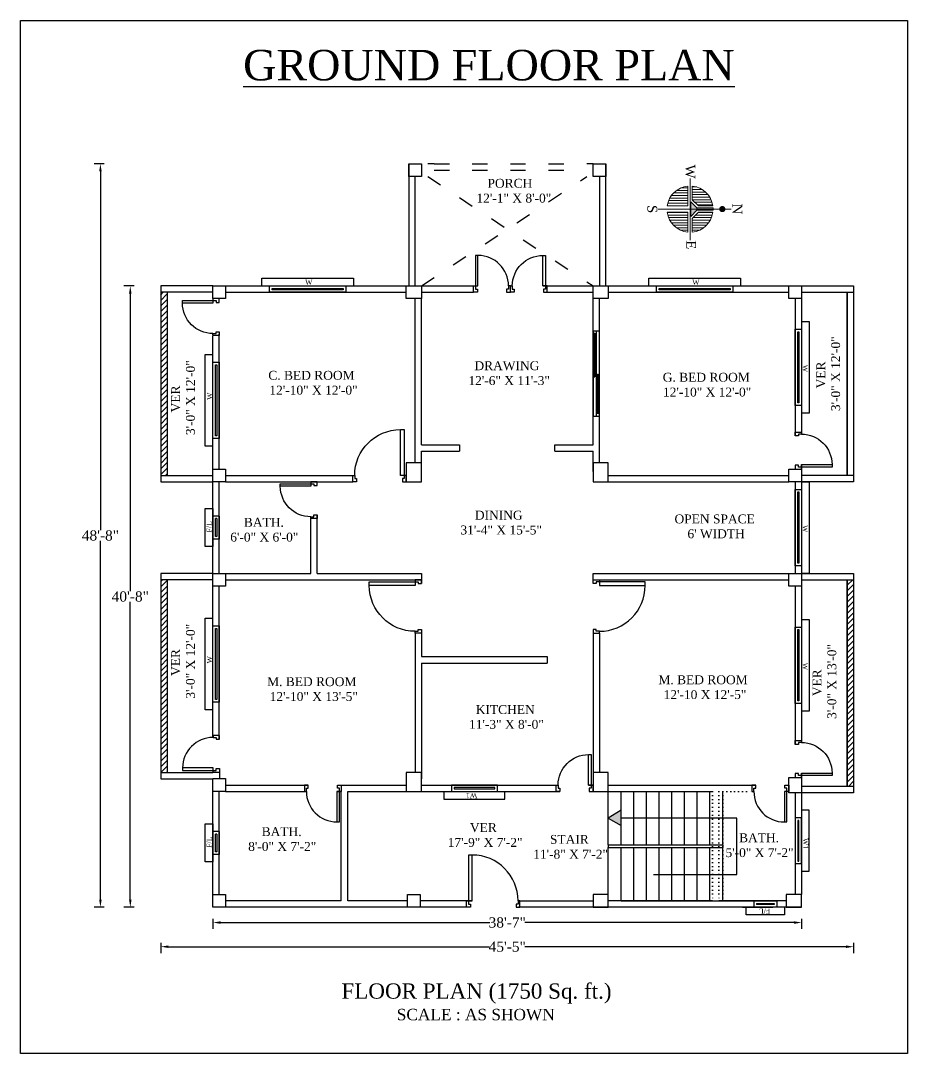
# Model space of a CAD drawing. Header units: inches. Extents: x -5597760 to 21122418, y -37133 to 23298423.
# Drawn here: x 1625 to 2322, y -22343 to -21531 of the extents above; entities that cross this region are included whole.
import ezdxf
from ezdxf.enums import TextEntityAlignment as Align

# ---------------------------------------------------------------- set-up
doc = ezdxf.new("R2010")
doc.units = ezdxf.units.IN
doc.header["$MEASUREMENT"] = 0
doc.linetypes.add('ACAD_ISO03W100', pattern=[30, 12, -18])
doc.linetypes.add('ACAD_ISO07W100', pattern=[3, 0, -3])
doc.layers.add('Dimention', color=7, linetype='Continuous')
doc.layers.add('low wall', color=30, linetype='Continuous', lineweight=9)
doc.layers.add('North Sign', color=7, linetype='Continuous', lineweight=5)
doc.styles.get("Standard").update_dxf_attribs({"font": 'times.ttf', "height": 8})
doc.styles.add('style4', font='times.ttf')
doc.dimstyles.get("Standard").update_dxf_attribs({"dimtxt": 7, "dimasz": 6, "dimexe": 5, "dimexo": 4, "dimgap": 0.09, "dimtad": 0, "dimtih": 1, "dimtoh": 1, "dimdec": 0, "dimzin": 0, "dimdsep": 46, "dimlunit": 3, "dimtxsty": 'Standard', "dimcen": 0.09, "dimadec": 0, "dimazin": 0, "dimtfac": 1, "dimtdec": 0, "dimtofl": 0, "dimtmove": 0, "dimatfit": 3, "dimfxl": 3, "dimfxlon": 1, "dimtolj": 1, "dimtzin": 0, "dimarcsym": 0})

# ---------------------------------------------------------------- blocks, each defined once
blk = doc.blocks.new('Small Door')
at = {"color": 142}
for points in [[(1.5, 24), (1.5, 0), (3.5, 0), (3.5, 24)], [(0, 0), (1.5, 0), (1.5, -2.5), (3, -2.5), (3, -5), (0, -5)], [(29, 0), (27.5, 0), (27.5, -2.5), (26, -2.5), (26, -5), (29, -5)]]:
    blk.add_lwpolyline(points, close=True, dxfattribs=at)
blk.add_arc((3.5, 0), 24, 0, 90, dxfattribs=at)
blk = doc.blocks.new('Door')
at = {"color": 142}
for points in [[(1.5, 36), (1.5, 0), (4.5, 0), (4.5, 36)], [(0, 0), (1.5, 0), (1.5, -2.5), (3, -2.5), (3, -5), (0, -5)], [(42, 0), (40.5, 0), (40.5, -2.5), (39, -2.5), (39, -5), (42, -5)]]:
    blk.add_lwpolyline(points, close=True, dxfattribs=at)
blk.add_arc((4.5, 0), 36, 0, 90, dxfattribs=at)
blk = doc.blocks.new('North')
at = {"layer": 'North Sign'}
h = blk.add_hatch(color=1, dxfattribs=at)
edge = h.paths.add_edge_path()
edge.add_line((1.4, -22.6), (1.4, -22.6))
edge.add_line((1.4, -22.6), (1.4, -42.8))
edge.add_line((1.4, -42.8), (-1.4, -42.8))
edge.add_line((-1.4, -42.8), (-1.4, -22.6))
edge.add_arc((0, -54.3), 31.7, 87.4875, 92.5125, ccw=False)
h = blk.add_hatch(color=1, dxfattribs=at)
h.paths.add_polyline_path([(0, -50.5), (-9.1, -50.5), (-1.4, -42.8), (0, -42.8)])
h.paths.add_polyline_path([(9.1, -50.5), (0, -50.5), (0, -42.8), (1.4, -42.8)])
for p, q in [((-11.7, -48.7), (-11.7, -25.1)), ((-8.5, -45.5), (-8.5, -23.9)), ((-5.3, -42.3), (-5.3, -23.1)), ((-4, -22.9), (-4.2, -22.9)), ((4.2, -22.9), (4, -22.9)), ((4.2, -41.3), (4.2, -22.9)), ((7.4, -44.4), (7.4, -23.6)), ((10.6, -47.6), (10.6, -24.6)), ((-24.4, -48.7), (-24.4, -36)), ((-21.2, -48.7), (-21.2, -31.9)), ((-18, -48.7), (-18, -28.9)), ((-14.8, -48.7), (-14.8, -26.7)), ((13.8, -48.7), (13.8, -26.1)), ((17, -48.7), (17, -28.1)), ((20.1, -48.7), (20.1, -30.8)), ((23.3, -48.7), (23.3, -34.5)), ((-27.6, -48.7), (-27.6, -43)), ((26.5, -48.7), (26.5, -40.1)), ((-4, -54.2), (-28.7, -54.2)), ((-28.7, -54.2), (-28.7, -54.2)), ((-26.5, -62.8), (-26.5, -54.2)), ((-23.3, -68.4), (-23.3, -54.2)), ((-20.1, -72.1), (-20.1, -54.2)), ((-17, -74.7), (-17, -54.2)), ((-13.8, -76.8), (-13.8, -54.2)), ((-10.6, -78.2), (-10.6, -54.2)), ((-7.4, -79.3), (-7.4, -54.2)), ((-4.2, -79.9), (-4.2, -54.2)), ((-4, -80), (-4, -54.2)), ((4, -54.2), (28.7, -54.2)), ((4, -80), (4, -54.2)), ((4.2, -79.9), (4.2, -54.2)), ((7.4, -79.3), (7.4, -54.2)), ((10.6, -78.2), (10.6, -54.2)), ((13.8, -76.8), (13.8, -54.2)), ((17, -74.7), (17, -54.2)), ((20.1, -72.1), (20.1, -54.2)), ((23.3, -68.4), (23.3, -54.2)), ((26.5, -62.8), (26.5, -54.2)), ((28.7, -54.2), (28.7, -54.2)), ((-4, -80), (-4, -80)), ((4, -80), (4, -80))]:
    blk.add_line(p, q, dxfattribs=at)
at = {"layer": 'North Sign', "color": 1}
for p, q in [((-1.4, -42.8), (-9.1, -50.5)), ((-9.1, -50.5), (9.1, -50.5)), ((1.4, -42.8), (9.1, -50.5))]:
    blk.add_line(p, q, dxfattribs=at)
at = {"layer": 'North Sign'}
for points in [[(0, 0), (0, -91.2)], [(38.8, -51.4), (-38.3, -51.4)], [(-5.9, -51.4), (-14.4, -51.4)], [(14.4, -51.4), (28.8, -51.4)]]:
    blk.add_lwpolyline(points, dxfattribs=at)
at = {"layer": 'North Sign', "color": 1, "const_width": 3.89}
blk.add_lwpolyline([(1.9, -11.1, -1), (-1.9, -11.1, -1)], format="xyb", close=True, dxfattribs=at)
at = {"layer": 'North Sign'}
for points in [[(-4, -22.9), (-4, -22.9), (-4, -41), (-11.7, -48.7), (-28.7, -48.7), (-28.7, -48.7, -0.347379)], [(4, -41), (11.7, -48.7), (28.7, -48.7), (28.7, -48.7, 0.347379), (4, -22.9), (4, -22.9)]]:
    blk.add_lwpolyline(points, format="xyb", close=True, dxfattribs=at)
at = {"layer": 'North Sign', "color": 1}
blk.add_lwpolyline([(1.4, -22.6), (1.4, -22.6), (1.4, -42.8), (-1.4, -42.8), (-1.4, -22.6, -0.021929)], format="xyb", close=True, dxfattribs=at)
at = {"layer": 'North Sign'}
for start, end in [(185.4231, 262.0478), (277.9522, 354.5769)]:
    blk.add_arc((0, -51.4), 28.8, start, end, dxfattribs=at)
at = {"layer": 'North Sign', "style": 'style4'}
for s, p in [('N', (-0.1, 7.6)), ('W', (-46.8, -51)), ('E', (44.5, -49.9)), ('S', (0, -98.4))]:
    blk.add_text(s, height=12.3, dxfattribs=at).set_placement(p, align=Align.MIDDLE_CENTER)
blk = doc.blocks.new('*D998')
at = {"color": 0, "lineweight": -2, "transparency": 16777216}
for p, q in [((1776.25, -22237.51), (1776.25, -22245.51)), ((1782.25, -22240.51), (1993.99, -22240.51)), ((2233.25, -22240.51), (2021.51, -22240.51)), ((2239.25, -22237.51), (2239.25, -22245.51))]:
    blk.add_line(p, q, dxfattribs=at)
at = {"color": 0, "transparency": 16777216}
for points in [[(1782.25, -22239.51), (1782.25, -22241.51), (1776.25, -22240.51)], [(2233.25, -22239.51), (2233.25, -22241.51), (2239.25, -22240.51)]]:
    blk.add_solid(points, dxfattribs=at)
at = {"layer": 'Defpoints', "color": 0, "transparency": 16777216}
for p in [(1776.25, -22228.43), (2239.25, -22228.43), (2239.25, -22240.51)]:
    blk.add_point(p, dxfattribs=at)
at = {"color": 0, "lineweight": -3, "transparency": 16777216, "insert": (2007.75, -22240.51), "char_height": 8, "attachment_point": 5}
blk.add_mtext('\\A1;38\'-7"', dxfattribs=at)
blk = doc.blocks.new('*D999')
at = {"color": 0, "lineweight": -2, "transparency": 16777216}
for p, q in [((1714.25, -21739.93), (1706.25, -21739.93)), ((1711.25, -21745.93), (1711.25, -21980.02)), ((1711.25, -22222.43), (1711.25, -21988.34)), ((1714.25, -22228.43), (1706.25, -22228.43))]:
    blk.add_line(p, q, dxfattribs=at)
at = {"color": 0, "transparency": 16777216}
for points in [[(1710.25, -21745.93), (1712.25, -21745.93), (1711.25, -21739.93)], [(1710.25, -22222.43), (1712.25, -22222.43), (1711.25, -22228.43)]]:
    blk.add_solid(points, dxfattribs=at)
at = {"layer": 'Defpoints', "color": 0, "transparency": 16777216}
for p in [(1776.25, -21739.93), (1711.25, -22228.43), (1776.25, -22228.43)]:
    blk.add_point(p, dxfattribs=at)
at = {"color": 0, "transparency": 16777216, "insert": (1711.25, -21984.18), "char_height": 8, "attachment_point": 5}
blk.add_mtext('\\A1;40\'-8"', dxfattribs=at)
blk = doc.blocks.new('*D1000')
at = {"color": 0, "lineweight": -2, "transparency": 16777216}
for p, q in [((1690.75, -21643.93), (1682.75, -21643.93)), ((1687.75, -21649.93), (1687.75, -21932.02)), ((1687.75, -22222.43), (1687.75, -21940.34)), ((1690.75, -22228.43), (1682.75, -22228.43))]:
    blk.add_line(p, q, dxfattribs=at)
at = {"color": 0, "transparency": 16777216}
for points in [[(1686.75, -21649.93), (1688.75, -21649.93), (1687.75, -21643.93)], [(1686.75, -22222.43), (1688.75, -22222.43), (1687.75, -22228.43)]]:
    blk.add_solid(points, dxfattribs=at)
at = {"layer": 'Defpoints', "color": 0, "transparency": 16777216}
for p in [(1687.75, -21643.93), (1776.25, -21643.93), (1776.25, -22228.43)]:
    blk.add_point(p, dxfattribs=at)
at = {"color": 0, "transparency": 16777216, "insert": (1687.75, -21936.18), "char_height": 8, "attachment_point": 5}
blk.add_mtext('\\A1;48\'-8"', dxfattribs=at)
blk = doc.blocks.new('*D1004')
at = {"color": 0, "lineweight": -2, "transparency": 16777216}
for p, q in [((1735.25, -22256.5), (1735.25, -22264.5)), ((2280.25, -22256.5), (2280.25, -22264.5)), ((1741.25, -22259.5), (1993.84, -22259.5)), ((2274.25, -22259.5), (2021.66, -22259.5))]:
    blk.add_line(p, q, dxfattribs=at)
at = {"color": 0, "transparency": 16777216}
for points in [[(1741.25, -22258.5), (1741.25, -22260.5), (1735.25, -22259.5)], [(2274.25, -22258.5), (2274.25, -22260.5), (2280.25, -22259.5)]]:
    blk.add_solid(points, dxfattribs=at)
at = {"layer": 'Defpoints', "color": 0, "transparency": 16777216}
for p in [(1735.25, -22138.43), (2280.25, -22138.43), (1735.25, -22259.5)]:
    blk.add_point(p, dxfattribs=at)
at = {"color": 0, "transparency": 16777216, "insert": (2007.75, -22259.5), "char_height": 8, "attachment_point": 5}
blk.add_mtext('\\A1;45\'-5"', dxfattribs=at)

msp = doc.modelspace()

# ---------------------------------------------------------------- hatches: boundary and pattern name
h = msp.add_hatch()
h.set_pattern_fill('ANSI31', color=9, scale=25)
h.set_pattern_definition([(45, (1524.5285, -18780.0114), (-2.2097087, 2.2097087), [])])
h.paths.add_polyline_path([(1740.25, -21744.93), (1735.25, -21744.93), (1735.25, -21888.93), (1740.25, -21888.93)])
h.paths.add_polyline_path([(1740.25, -21970.93), (1735.25, -21970.93), (1735.25, -22122.43), (1740.25, -22122.43)])
h = msp.add_hatch()
h.set_pattern_fill('ANSI31', color=256, scale=25)
h.set_pattern_definition([(45, (-9e-13, -4460.4308), (-2.2097087, 2.2097087), [])])
h.paths.add_polyline_path([(2280.25, -21970.93), (2275.25, -21970.93), (2275.25, -22133.43), (2280.25, -22133.43)])
at = {"lineweight": -3}
h = msp.add_hatch(color=256, dxfattribs=at)
h.set_gradient(color1=(214, 214, 214), color2=(71, 71, 71), one_color=1, tint=0.288793, name='INVCURVED')
h.paths.add_polyline_path([(2090.12, -22158.43), (2087.25, -22158.43), (2097.25, -22164.13), (2097.25, -22158.43)])
h.paths.add_polyline_path([(2097.25, -22158.43), (2097.25, -22152.14), (2087.25, -22158.43), (2090.12, -22158.43)])

# ---------------------------------------------------------------- linework, layer by layer
for p, q in [((1930.25, -21643.93), (1930.25, -21739.93)), ((1950.25, -21643.93), (1945.25, -21643.93)), ((2075.25, -21643.93), (2070.25, -21643.93)), ((2085.25, -21739.93), (2085.25, -21643.93)), ((1935.25, -21739.93), (1935.25, -21653.93)), ((2080.25, -21653.93), (2080.25, -21739.93)), ((1776.25, -21739.93), (1735.25, -21739.93)), ((1735.25, -21739.93), (1735.25, -21893.93)), ((1776.25, -21744.93), (1735.25, -21744.93)), ((1740.25, -21744.93), (1740.25, -21888.93)), ((1776.25, -21739.93), (1981.25, -21739.93)), ((1786.25, -21744.93), (1915.25, -21744.93)), ((1915.25, -21744.93), (1928.25, -21744.93)), ((1940.25, -21744.93), (1981.25, -21744.93)), ((2035.75, -21739.93), (2075.25, -21739.93)), ((2036.25, -21744.93), (2075.25, -21744.93)), ((2036.25, -21744.93), (2075.25, -21744.93)), ((2060.25, -21744.93), (2075.25, -21744.93)), ((2060.25, -21744.93), (2075.25, -21744.93)), ((2075.25, -21739.93), (2229.25, -21739.93)), ((2075.25, -21864.93), (2075.25, -21744.93)), ((2087.25, -21744.93), (2229.25, -21744.93)), ((2239.25, -21739.93), (2239.25, -21856.43)), ((2239.25, -21739.93), (2280.25, -21739.93)), ((2239.25, -21744.93), (2280.25, -21744.93)), ((2275.25, -21744.93), (2275.25, -21888.93)), ((2275.25, -21744.93), (2280.25, -21744.93)), ((2275.25, -21888.93), (2275.25, -21744.93)), ((2280.25, -21739.93), (2280.25, -21893.93)), ((2280.25, -21744.93), (2280.25, -21888.93)), ((1935.25, -21878.93), (1935.25, -21749.93)), ((1940.25, -21864.93), (1940.25, -21749.93)), ((2080.25, -21878.93), (2080.25, -21749.93)), ((2234.25, -21749.93), (2234.25, -21857.93)), ((2076.75, -21777.32), (2075.25, -21777.32)), ((2076.75, -21777.32), (2077.75, -21777.32)), ((1776.25, -21977.93), (1776.25, -21779.43)), ((1781.25, -21883.93), (1781.25, -21777.93)), ((1940.25, -21864.93), (1970.25, -21864.93)), ((1970.25, -21864.93), (1970.25, -21869.93)), ((2045.25, -21864.93), (2075.25, -21864.93)), ((2045.25, -21869.93), (2045.25, -21864.93)), ((1940.25, -21869.93), (1970.25, -21869.93)), ((1940.25, -21883.93), (1940.25, -21869.93)), ((2045.25, -21869.93), (2075.25, -21869.93)), ((2075.25, -21885.93), (2075.25, -21869.93)), ((2234.25, -21880.93), (2234.25, -21883.93)), ((2239.25, -21880.43), (2239.25, -22098.93)), ((1735.25, -21888.93), (1776.25, -21888.93)), ((1786.25, -21888.93), (1789.25, -21888.93)), ((1786.25, -21888.93), (1886.25, -21888.93)), ((2087.75, -21888.93), (2229.25, -21888.93)), ((2280.25, -21888.93), (2239.25, -21888.93)), ((2280.25, -21888.93), (2275.25, -21888.93)), ((1735.25, -21893.93), (1776.25, -21893.93)), ((1781.25, -21965.93), (1781.25, -21893.93)), ((1786.25, -21893.93), (1789.75, -21893.93)), ((1786.25, -21893.93), (1853.25, -21893.93)), ((1846.25, -21893.93), (1886.25, -21893.93)), ((1870.25, -21893.93), (1874.25, -21893.93)), ((2076.25, -21893.93), (2229.25, -21893.93)), ((2234.25, -21893.93), (2234.25, -21965.93)), ((2280.25, -21893.93), (2239.25, -21893.93)), ((1779.25, -21922.93), (1778.25, -21922.93)), ((1853.25, -21965.93), (1853.25, -21921.43)), ((1858.25, -21965.93), (1858.25, -21919.93)), ((1776.25, -21965.93), (1735.25, -21965.93)), ((1735.25, -21965.93), (1735.25, -22127.43)), ((1776.25, -21970.93), (1735.25, -21970.93)), ((1740.25, -21970.93), (1740.25, -22122.43)), ((1786.25, -21965.93), (1853.25, -21965.93)), ((1786.25, -21970.93), (1928.25, -21970.93)), ((1786.25, -21970.93), (1940.25, -21970.93)), ((1846.25, -21965.93), (1853.25, -21965.93)), ((1858.25, -21965.93), (1928.25, -21965.93)), ((1870.25, -21965.93), (1871.25, -21965.93)), ((1928.25, -21965.93), (1940.25, -21965.93)), ((1940.25, -21965.93), (1940.25, -21970.93)), ((1940.25, -21970.93), (1940.25, -21973.93)), ((2075.25, -21965.93), (2234.25, -21965.93)), ((2075.25, -21970.93), (2075.25, -21965.93)), ((2075.25, -21970.93), (2229.25, -21970.93)), ((2239.25, -21965.93), (2280.25, -21965.93)), ((2239.25, -21970.93), (2280.25, -21970.93)), ((2275.25, -21970.93), (2275.25, -22133.43)), ((2280.25, -21965.93), (2280.25, -22138.43)), ((1776.25, -22094.93), (1776.25, -21977.93)), ((1781.25, -22096.43), (1781.25, -21975.93)), ((2234.25, -21975.93), (2234.25, -22100.43)), ((1935.25, -22013), (1935.25, -22122.43)), ((1940.25, -22013), (1940.25, -22031.43)), ((2075.25, -22013), (2075.25, -22031.43)), ((2075.25, -22013), (2075.25, -22127.43)), ((2080.25, -22013), (2080.25, -22122.43)), ((1940.25, -22031.43), (2039.25, -22031.43)), ((1940.25, -22036.43), (1940.25, -22123.93)), ((1940.25, -22036.43), (2039.25, -22036.43)), ((2039.25, -22031.43), (2039.25, -22036.43)), ((1735.32, -22122.43), (1776.25, -22122.43)), ((1776.37, -22122.43), (1776.25, -22122.43)), ((1781.25, -22119.93), (1781.25, -22119.43)), ((1781.37, -22122.43), (1781.37, -22127.35)), ((1940.25, -22123.93), (1940.25, -22127.43)), ((2234.25, -22123.43), (2234.25, -22126.43)), ((2239.25, -22122.93), (2239.25, -22218.43)), ((1735.25, -22127.43), (1776.25, -22127.43)), ((1776.25, -22218.43), (1776.25, -22127.35)), ((1786.25, -22132.35), (1851.25, -22132.39)), ((1874.25, -22132.4), (1928.25, -22132.43)), ((1877.25, -22132.4), (1877.25, -22132.35)), ((1882.25, -22132.4), (1882.25, -22132.35)), ((1940.25, -22132.43), (2047.75, -22132.43)), ((2071.75, -22132.43), (2075.25, -22132.43)), ((2090.25, -22132.43), (2203.25, -22132.43)), ((2280.25, -22133.43), (2239.25, -22133.43)), ((1781.25, -22218.43), (1781.25, -22137.35)), ((1786.25, -22137.35), (1849.75, -22137.35)), ((1873.75, -22137.35), (1877.25, -22137.35)), ((1877.25, -22223.43), (1877.25, -22137.35)), ((1882.25, -22137.35), (1928.25, -22137.35)), ((1882.25, -22223.43), (1882.25, -22137.35)), ((1940.25, -22137.43), (2049.25, -22137.43)), ((2072.25, -22137.43), (2075.25, -22137.43)), ((2087.25, -22137.43), (2169.25, -22137.43)), ((2234.25, -22138.43), (2234.25, -22218.43)), ((2280.25, -22138.43), (2239.25, -22138.43)), ((1779.25, -22170.89), (1778.25, -22170.89)), ((2087.25, -22179.43), (2087.25, -22181.43)), ((2177.25, -22179.43), (2177.25, -22181.43)), ((1877.25, -22223.43), (1786.25, -22223.43)), ((1877.25, -22223.43), (1877.25, -22219.93)), ((1882.25, -22223.43), (1882.25, -22220.43)), ((1929.25, -22223.43), (1882.25, -22223.43)), ((1929.25, -22223.43), (1924.25, -22223.43)), ((1980.25, -22223.43), (1939.25, -22223.43)), ((2017.75, -22223.43), (2075.25, -22223.43)), ((2169.25, -22223.43), (2087.25, -22223.43)), ((2227.25, -22223.43), (2174.25, -22223.43)), ((1978.75, -22228.43), (1776.25, -22228.43)), ((2239.25, -22228.43), (2016.75, -22228.43)), ((2203.75, -22225.43), (2203.75, -22226.43))]:
    msp.add_line(p, q)
at = {"linetype": 'ACAD_ISO03W100'}
for p, q in [((1950.25, -21643.93), (2070.25, -21643.93)), ((1940.25, -21739.93), (2070.25, -21653.93)), ((1945.25, -21653.93), (2075.25, -21739.93)), ((1950.25, -21648.93), (2070.25, -21648.93))]:
    msp.add_line(p, q, dxfattribs=at)
at = {"lineweight": -3}
for p, q in [((2075.25, -21775.32), (2080.25, -21775.32)), ((2075.25, -21842.33), (2080.25, -21842.33)), ((2087.25, -22132.43), (2203.25, -22132.43)), ((2087.25, -22179.43), (2087.25, -22137.43)), ((2097.25, -22179.43), (2097.25, -22137.43)), ((2107.25, -22179.43), (2107.25, -22137.43)), ((2117.25, -22179.43), (2117.25, -22137.43)), ((2127.25, -22179.43), (2127.25, -22137.43)), ((2137.25, -22179.43), (2137.25, -22137.43)), ((2147.25, -22179.43), (2147.25, -22137.43)), ((2157.25, -22179.43), (2157.25, -22137.43)), ((2167.25, -22179.43), (2167.25, -22137.43)), ((2177.25, -22179.43), (2177.25, -22137.43)), ((2097.25, -22152.14), (2087.25, -22158.43)), ((2087.25, -22158.43), (2097.25, -22164.13)), ((2097.25, -22164.13), (2097.25, -22152.14)), ((2188.43, -22158.43), (2097.25, -22158.43)), ((2188.43, -22202.65), (2188.43, -22158.43)), ((2087.25, -22179.43), (2177.25, -22179.43)), ((2087.25, -22181.43), (2177.25, -22181.43)), ((2087.25, -22223.43), (2087.25, -22181.43)), ((2097.25, -22223.43), (2097.25, -22181.43)), ((2107.25, -22223.43), (2107.25, -22181.43)), ((2117.25, -22223.43), (2117.25, -22181.43)), ((2127.25, -22223.43), (2127.25, -22181.43)), ((2137.25, -22223.43), (2137.25, -22181.43)), ((2147.25, -22223.43), (2147.25, -22181.43)), ((2157.25, -22223.43), (2157.25, -22181.43)), ((2167.25, -22223.43), (2167.25, -22181.43)), ((2177.25, -22223.43), (2177.25, -22181.43)), ((2122.73, -22202.65), (2188.43, -22202.65)), ((2239.25, -22200.18), (2239.25, -22218.43)), ((2097.25, -22223.43), (2174.25, -22223.43)), ((2169.25, -22223.43), (2217.25, -22223.43))]:
    msp.add_line(p, q, dxfattribs=at)
at = {"linetype": 'ACAD_ISO07W100'}
for p, q in [((2169.25, -22137.43), (2169.25, -22223.43)), ((2174.25, -22137.43), (2200.25, -22137.43)), ((2174.25, -22137.43), (2174.25, -22223.43)), ((2177.25, -22137.43), (2177.25, -22223.43))]:
    msp.add_line(p, q, dxfattribs=at)
for points in [[(1625, -21531.35), (2322.5, -21531.35), (2322.5, -22343.35), (1625, -22343.35)], [(1940.25, -21643.93), (1940.25, -21653.93), (1930.25, -21653.93), (1930.25, -21643.93)], [(2085.25, -21643.93), (2085.25, -21653.93), (2075.25, -21653.93), (2075.25, -21643.93)], [(1786.25, -21739.93), (1786.25, -21749.93), (1776.25, -21749.93), (1776.25, -21739.93)], [(1928.25, -21739.93), (1940.25, -21739.93), (1940.25, -21749.93), (1928.25, -21749.93)], [(2075.25, -21739.93), (2087.25, -21739.93), (2087.25, -21749.93), (2075.25, -21749.93)], [(2239.25, -21739.93), (2239.25, -21749.93), (2229.25, -21749.93), (2229.25, -21739.93)], [(1940.25, -21893.93), (1940.25, -21878.93), (1928.25, -21878.93), (1928.25, -21893.93)], [(2087.25, -21893.93), (2087.25, -21878.93), (2075.25, -21878.93), (2075.25, -21893.93)], [(1786.25, -21883.93), (1786.25, -21893.93), (1776.25, -21893.93), (1776.25, -21883.93)], [(2239.25, -21883.93), (2239.25, -21893.93), (2229.25, -21893.93), (2229.25, -21883.93)], [(1786.25, -21965.93), (1786.25, -21975.93), (1776.25, -21975.93), (1776.25, -21965.93)], [(2239.25, -21965.93), (2239.25, -21975.93), (2229.25, -21975.93), (2229.25, -21965.93)], [(2275.25, -22133.43), (2275.25, -21970.93), (2280.25, -21970.93), (2280.25, -22133.43)], [(1940.25, -22137.43), (1940.25, -22122.43), (1928.25, -22122.43), (1928.25, -22137.43)], [(2087.25, -22137.43), (2087.25, -22122.43), (2075.25, -22122.43), (2075.25, -22137.43)], [(1786.25, -22127.35), (1786.25, -22137.35), (1776.25, -22137.35), (1776.25, -22127.35)], [(1786.25, -22218.43), (1786.25, -22228.43), (1776.25, -22228.43), (1776.25, -22218.43)], [(1786.25, -22218.43), (1786.25, -22228.43), (1776.25, -22228.43), (1776.25, -22218.43)], [(1939.25, -22218.43), (1939.25, -22228.43), (1929.25, -22228.43), (1929.25, -22218.43)], [(2075.25, -22228.43), (2087.25, -22228.43), (2087.25, -22218.43), (2075.25, -22218.43)], [(2227.25, -22228.43), (2239.25, -22228.43), (2239.25, -22218.43), (2227.25, -22218.43)]]:
    msp.add_lwpolyline(points, close=True)
at = {"lineweight": -3}
msp.add_lwpolyline([(2229.25, -22126.43), (2239.25, -22126.43), (2239.25, -22138.43), (2229.25, -22138.43)], close=True, dxfattribs=at)
at = {"layer": 'Dimention', "lineweight": -3, "ltscale": 2}
for p, q in [((2075.25, -21775.93), (2075.25, -21842.93)), ((2076.25, -21811.43), (2076.25, -21777.32)), ((2076.75, -21777.32), (2076.75, -21811.43)), ((2077.75, -21775.32), (2077.75, -21842.33)), ((2080.25, -21842.93), (2080.25, -21775.93)), ((2075.25, -21809.43), (2076.25, -21809.43)), ((2076.75, -21809.43), (2077.75, -21809.43)), ((2078.75, -21809.43), (2078.75, -21840.33)), ((2078.75, -21809.43), (2079.25, -21809.43)), ((2079.25, -21840.33), (2079.25, -21809.43)), ((2079.25, -21840.33), (2079.25, -21809.43)), ((2076.25, -21811.43), (2076.75, -21811.43)), ((2077.75, -21811.43), (2078.75, -21811.43)), ((2079.25, -21811.43), (2080.25, -21811.43)), ((2080.25, -21840.33), (2077.75, -21840.33))]:
    msp.add_line(p, q, dxfattribs=at)
at = {"layer": 'Dimention', "lineweight": -3, "ltscale": 2, "flags": 128}
for points in [[(1878.75, -21742.93), (1822.75, -21742.93), (1822.75, -21741.93), (1878.75, -21741.93)], [(2183.25, -21742.93), (2127.25, -21742.93), (2127.25, -21741.93), (2183.25, -21741.93)], [(2236.25, -21831.93), (2236.25, -21775.93), (2237.25, -21775.93), (2237.25, -21831.93)], [(1779.25, -21801.93), (1779.25, -21857.93), (1778.25, -21857.93), (1778.25, -21801.93)], [(2236.25, -21957.93), (2236.25, -21901.93), (2237.25, -21901.93), (2237.25, -21957.93)], [(1779.25, -22009.18), (1779.25, -22065.18), (1778.25, -22065.18), (1778.25, -22009.18)], [(2236.25, -22066.18), (2236.25, -22010.18), (2237.25, -22010.18), (2237.25, -22066.18)], [(1966, -22135.43), (1998, -22135.43), (1998, -22134.43), (1966, -22134.43)], [(2237.25, -22192.18), (2237.25, -22160.18), (2236.25, -22160.18), (2236.25, -22192.18)]]:
    msp.add_lwpolyline(points, close=True, dxfattribs=at)
for points in [[(1779.25, -21922.93), (1779.25, -21936.93), (1778.25, -21936.93), (1778.25, -21922.93)], [(1779.25, -22170.89), (1779.25, -22184.89), (1778.25, -22184.89), (1778.25, -22170.89)], [(2203.75, -22225.43), (2217.75, -22225.43), (2217.75, -22226.43), (2203.75, -22226.43)]]:
    msp.add_lwpolyline(points, dxfattribs=at)
at = {"layer": 'low wall', "lineweight": -3, "ltscale": 5}
for p, q in [((1770.25, -21914.93), (1776.25, -21914.93)), ((1776.25, -21914.93), (1776.25, -21920.93)), ((1781.25, -21920.93), (1776.25, -21920.93)), ((1776.25, -21920.93), (1776.25, -21944.93)), ((1770.25, -22162.89), (1776.25, -22162.89)), ((1776.25, -22162.89), (1776.25, -22168.89)), ((1781.25, -22168.89), (1776.25, -22168.89)), ((1776.25, -22168.89), (1776.25, -22192.89)), ((2201.75, -22223.43), (2201.75, -22228.43)), ((2192.75, -22228.43), (2216.75, -22228.43)), ((2195.75, -22234.43), (2195.75, -22228.43)), ((2195.75, -22228.43), (2201.75, -22228.43))]:
    msp.add_line(p, q, dxfattribs=at)
for points in [[(1814.75, -21739.93), (1814.75, -21733.93), (1886.75, -21733.93), (1886.75, -21739.93)], [(2119.25, -21739.93), (2119.25, -21733.93), (2191.25, -21733.93), (2191.25, -21739.93)], [(2239.25, -21767.93), (2245.25, -21767.93), (2245.25, -21839.93), (2239.25, -21839.93)], [(1776.25, -21865.93), (1770.25, -21865.93), (1770.25, -21793.93), (1776.25, -21793.93)], [(2239.25, -21893.93), (2245.25, -21893.93), (2245.25, -21965.93), (2239.25, -21965.93)], [(1776.25, -21944.93), (1770.25, -21944.93), (1770.25, -21914.93)], [(1781.25, -21920.93), (1781.25, -21938.93), (1776.25, -21938.93), (1776.25, -21920.93)], [(1776.25, -22073.18), (1770.25, -22073.18), (1770.25, -22001.18), (1776.25, -22001.18)], [(2239.25, -22002.18), (2245.25, -22002.18), (2245.25, -22074.18), (2239.25, -22074.18)], [(1958, -22137.43), (1958, -22143.43), (2006, -22143.43), (2006, -22137.43)], [(2239.25, -22200.18), (2245.25, -22200.18), (2245.25, -22152.18), (2239.25, -22152.18)], [(1776.25, -22192.89), (1770.25, -22192.89), (1770.25, -22162.89)], [(1781.25, -22168.89), (1781.25, -22186.89), (1776.25, -22186.89), (1776.25, -22168.89)], [(2201.75, -22223.43), (2219.75, -22223.43), (2219.75, -22228.43), (2201.75, -22228.43)], [(2225.75, -22228.43), (2225.75, -22234.43), (2195.75, -22234.43)]]:
    msp.add_lwpolyline(points, dxfattribs=at)
for points in [[(1880.75, -21744.93), (1820.75, -21744.93), (1820.75, -21739.93), (1880.75, -21739.93)], [(2185.25, -21744.93), (2125.25, -21744.93), (2125.25, -21739.93), (2185.25, -21739.93)], [(2234.25, -21833.93), (2234.25, -21773.93), (2239.25, -21773.93), (2239.25, -21833.93)], [(1781.25, -21799.93), (1781.25, -21859.93), (1776.25, -21859.93), (1776.25, -21799.93)], [(2234.25, -21959.93), (2234.25, -21899.93), (2239.25, -21899.93), (2239.25, -21959.93)], [(1781.25, -22007.18), (1781.25, -22067.18), (1776.25, -22067.18), (1776.25, -22007.18)], [(2234.25, -22068.18), (2234.25, -22008.18), (2239.25, -22008.18), (2239.25, -22068.18)], [(1964, -22137.43), (2000, -22137.43), (2000, -22132.43), (1964, -22132.43)], [(2239.25, -22194.18), (2239.25, -22158.18), (2234.25, -22158.18), (2234.25, -22194.18)]]:
    msp.add_lwpolyline(points, close=True, dxfattribs=at)

# ---------------------------------------------------------------- block references
for name, p in [('Small Door', (1981.25, -21739.93)), ('Door', (1975.75, -22223.43))]:
    msp.add_blockref(name, p)
at = {"xscale": -1}
for name, p in [('Small Door', (2039.25, -21739.93)), ('Door', (1928.25, -21888.93)), ('Small Door', (2075.25, -22132.43))]:
    msp.add_blockref(name, p, dxfattribs=at)
for name, p, rotation in [('Small Door', (1776.25, -21749.93), 90), ('Small Door', (2239.25, -21883.93), 270), ('Small Door', (1853.25, -21893.93), 90), ('Door', (1935.25, -21971), 90), ('Small Door', (2239.25, -22126.43), 270)]:
    msp.add_blockref(name, p, dxfattribs=dict(at, rotation=rotation))
for name, p, rotation in [('Door', (2080.25, -21971), 270), ('Small Door', (1776.37, -22122.43), 90), ('Small Door', (1877.25, -22137.35), 180), ('Small Door', (2229.25, -22137.43), 180)]:
    msp.add_blockref(name, p, dxfattribs=dict(rotation=rotation))
at = {"layer": 'North Sign', "xscale": 0.6300000000010187, "yscale": 0.6300000000010187, "zscale": 0.6300000000010187, "rotation": 269.9999999999997}
msp.add_blockref('North', (2183.93, -21679.51), dxfattribs=at)

# ---------------------------------------------------------------- texts
at = {"insert": (1800, -21554.31), "char_height": 24, "attachment_point": 1}
msp.add_mtext_dynamic_manual_height_columns('{\\L\\C1;GROUND FLOOR PLAN}', width=394.0667, gutter_width=120, heights=[0], dxfattribs=at)
at = {"lineweight": 30, "attachment_point": 1}
for s, insert, char_height in [('\\P\\pi-17.04074;PORCH\\P\\pi-31.00036;  12\'-1" X 8\'-0"', (2009.25, -21644.06), 7), ('\\P\\pi-26.19322; DRAWING\\P\\pi-33.58435;  12\'-6" X 11\'-3"', (2005.5, -21787.51), 7), ('\\P\\pi-34.34895; C. BED ROOM\\P\\pi-36.16835;  12\'-10" X 12\'-0"', (1851.53, -21795.04), 7), ('\\P\\pi-33.16042;G. BED ROOM\\P\\pi-32.97873;12\'-10" X 12\'-0" ', (2163.25, -21796.56), 7), ('{\\H0.77778x;\\P\\pi-14.90848;BATH.\\P\\pi-25.61038;6\'-0" X 6\'-0"}', (1815.5, -21910.62), 9), ('\\P\\pi-19.5894; DINING\\P\\pi-33.58435;  31\'-4" X 15\'-5"', (1999.25, -21905), 7), ("\\P\\pi-32.04506; OPEN SPACE\\P\\pi-24.50505;  6' WIDTH", (2168.75, -21907.98), 7), ('\\P\\pi-35.49712; M. BED ROOM\\P\\pi-36.16835;  12\'-10" X 13\'-5"', (1851.75, -22035.93), 7), ('\\P\\pi-35.49712; M. BED ROOM\\P\\pi-34.05876;  12\'-10 X 12\'-5"', (2159.53, -22034.43), 7), ('\\pi-22.51911;KITCHEN\\P\\pi-27.81074;11\'-3" X 8\'-0"', (2005.5, -22069.51), 7), ('\\pi-14.90844;BATH.\\P\\pi-25.51947;8\'-0" X 7\'-2"', (1829.5, -22165.51), 7), ('{\\H0.77778x;\\P\\pi-10.33601;VER\\P\\pi-27.81082;17\'-9" X 7\'-2"}', (1988.75, -22150.64), 9), ('{\\H0.77778x;\\P\\pi-14.65361;STAIR\\P\\pi-27.81082;11\'-8" X 7\'-2"}', (2056, -22159.93), 9), ('{\\H0.77778x;\\P\\pi-14.90848;BATH.\\P\\pi-25.58515;5\'-0" X 7\'-2"}', (2205.03, -22158.7), 9)]:
    msp.add_mtext(s, dxfattribs=dict(at, insert=insert, char_height=char_height))
at = {"lineweight": -3, "char_height": 4, "width": 612.207, "attachment_point": 1}
for insert in [(1848.76, -21734.97), (2153.26, -21734.97)]:
    msp.add_mtext('W', dxfattribs=dict(at, insert=insert))
at = {"lineweight": 30, "char_height": 9, "attachment_point": 1, "rotation": 90}
for s, insert in [('{\\H0.77778x;\\P\\pi-10.33601;VER\\P\\pi-28.207;3\'-0" X 12\'-0"}', (2239.25, -21810.18)), ('{\\H0.77778x;\\P\\pi-10.33601;VER\\P\\pi-28.207;3\'-0" X 12\'-0"}', (1731.72, -21829.01)), ('{\\H0.77778x;\\P\\pi-10.33601;VER\\P\\pi-28.207;3\'-0" X 12\'-0"}', (1731.72, -22036.26)), ('{\\H0.77778x;\\P\\pi-10.33601;VER\\P\\pi-28.207;3\'-0" X 13\'-0"}', (2236.25, -22052.18))]:
    msp.add_mtext(s, dxfattribs=dict(at, insert=insert))
at = {"lineweight": -3, "width": 612.207, "attachment_point": 1}
for s, insert, char_height, rotation in [('W', (2244.21, -21801.94), 4, 270), ('W', (1771.53, -21829.51), 4, 90), ('{\\H0.3657x;F\\H1x;/L}', (1771.2, -21933.81), 10.9375, 90), ('W', (2244.21, -21927.94), 4, 270), ('W', (1771.53, -22036.76), 4, 90), ('W', (2244.21, -22036.19), 4, 270), ('W1', (1984.15, -22142.73), 4, 180), ('{\\H0.3657x;F\\H1x;/L}', (1771.2, -22181.77), 10.9375, 90), ('W1', (2244.55, -22174.03), 4, 270), ('{\\H0.3657x;F\\H1x;/L}', (2214.63, -22233.48), 10.9375, 180)]:
    msp.add_mtext(s, dxfattribs=dict(at, insert=insert, char_height=char_height, rotation=rotation))
at = {"linetype": 'ByBlock', "lineweight": -3, "insert": (1974.5, -22288.35), "char_height": 7, "width": 391.8125, "attachment_point": 2}
msp.add_mtext('{\\H1.714x;    FLOOR PLAN (1750 Sq. ft.)\\P\\H0.7502x;     SCALE : AS SHOWN          }', dxfattribs=at)

# ---------------------------------------------------------------- dimensions: what is measured, and where the dimension line sits
for base, p1, p2, picture, middle in [((1687.75, -21643.93079), (1776.25, -22228.43078), (1776.25, -21643.93079), '*D1000', (1687.75, -21936.18078)), ((1711.25, -22228.43078), (1776.25, -21739.93079), (1776.25, -22228.43078), '*D999', (1711.25, -21984.18078))]:
    dim = msp.add_linear_dim(base=base, p1=p1, p2=p2, angle=90, dimstyle='Standard')
    dim.commit()
    dim.dimension.update_dxf_attribs({"geometry": picture, "text_midpoint": middle})
dim = msp.add_linear_dim(base=(1735.25, -22259.5), p1=(2280.25, -22138.43), p2=(1735.25, -22138.43), dimstyle='Standard')
dim.commit()
dim.dimension.update_dxf_attribs({"geometry": '*D1004', "text_midpoint": (2007.75, -22259.5)})
at = {"lineweight": -3}
dim = msp.add_linear_dim(base=(2239.25, -22240.51), p1=(1776.25, -22228.43), p2=(2239.25, -22228.43), dimstyle='Standard', dxfattribs=at)
dim.commit()
dim.dimension.update_dxf_attribs({"geometry": '*D998', "text_midpoint": (2007.75, -22240.51)})

doc.saveas('drawing.dxf')
